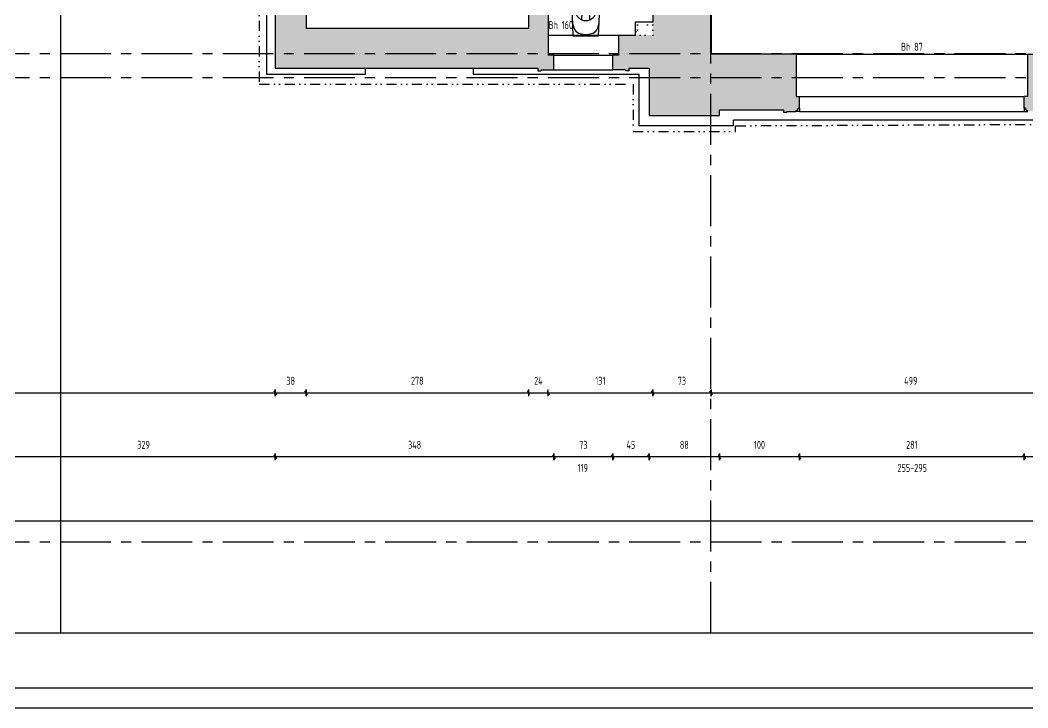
# Model space of a CAD drawing. Header units: centimetres. Extents: x -147 to 196535, y -264 to 83836.
# Drawn here: x 58651 to 83832, y -264 to 16918 of the extents above; entities that cross this region are included whole.
import ezdxf
from ezdxf.enums import TextEntityAlignment as Align

# ---------------------------------------------------------------- set-up
doc = ezdxf.new("R2010")
doc.units = ezdxf.units.CM
doc.header["$LTSCALE"] = 20
doc.header["$PDMODE"] = 2
for name, pattern in [('GETRENNT', [31.75, 12.7, -6.35, 0, -6.35, 0, -6.35]), ('MITTE', [50.8, 31.75, -6.35, 6.35, -6.35]), ('PUNKT', [6.35, 0, -6.35])]:
    doc.linetypes.add(name, pattern=pattern)
for name, color, linetype in [('Bemassung', 134, 'Continuous'), ('VBW.Abgelotet', 6, 'GETRENNT'), ('VBW.Achsen', 244, 'MITTE'), ('VBW.Ansicht', 3, 'Continuous'), ('VBW.HoeheRelativ', 2, 'Continuous'), ('VBW.LAYOUT', 3, 'Continuous'), ('VBW.Sanitaer', 4, 'Continuous'), ('VBW.Schnitt', 7, 'Continuous'), ('VBW.SchnittTrockenbau', 42, 'Continuous'), ('VBW.Schraffur', 9, 'Continuous'), ('VBW.Verlauf', 2, 'PUNKT')]:
    doc.layers.add(name, color=color, linetype=linetype)
doc.styles.add('VBWText', font='isocp.shx', dxfattribs={"width": 0.8})
doc.dimstyles.new('M50BR', dxfattribs={"dimtxt": 10, "dimasz": 0.5, "dimexe": 2, "dimexo": 0, "dimgap": 10, "dimtad": 4, "dimdec": 0, "dimdsep": 46, "dimtxsty": 'VBWText', "dimblk": 'BemVBW', "dimcen": 2, "dimse1": 1, "dimse2": 1, "dimclrd": 134, "dimclre": 40, "dimclrt": 134, "dimadec": 0, "dimazin": 0, "dimtfac": 1.428571, "dimtdec": 0, "dimtix": 1, "dimtmove": 2, "dimatfit": 3, "dimldrblk": 'NONE', "dimfxl": 1, "dimtvp": 1.428571, "dimtolj": 1, "dimarcsym": 0})

# ---------------------------------------------------------------- blocks, each defined once
blk = doc.blocks.new('Toilette')
for p, q in [((5.1, 17.5), (-30, 16)), ((-30, 16), (-30, -16)), ((5.3, 13.5), (1.9, 13.4)), ((-10, 5), (-5.6, 5)), ((-10, -5), (-5.6, -5)), ((-30, -16), (5.1, -17.5)), ((1.9, -13.4), (5.3, -13.5))]:
    blk.add_line(p, q)
for centre, radius, start, end in [((-17, 4.7), 10.6, 121.2231, 167.0871), ((-11.6, -4.2), 20.9, 89.852, 121.2227), ((2.4, 0), 13.4, 92.3533, 267.6466), ((6.3, -11.3), 28.8, 48.9445, 92.354), ((6.3, -11.3), 24.8, 48.9445, 92.354), ((-1.3, -0.1), 27, 164.6634, 195.0176), ((-5.6, 0), 5, 270, 90), ((16.2, 0), 9.84, 311.0552, 48.9448), ((16.2, 0), 13.8, 311.0553, 48.9447), ((-17, -4.7), 10.6, 192.9135, 238.7065), ((6.3, 11.3), 28.8, 267.646, 311.0555), ((6.3, 11.3), 24.8, 267.646, 311.0555), ((-11.7, 4), 20.8, 238.707, 270.2997)]:
    blk.add_arc(centre, radius, start, end)
blk = doc.blocks.new('BemVBW')
at = {"layer": 'Bemassung'}
for p, q in [((2.8, -4.9), (-2.8, 4.9)), ((-1.1, 0), (1.1, 0))]:
    blk.add_line(p, q, dxfattribs=at)
at = {"layer": 'Bemassung', "color": 4}
blk.add_line((0, 8.5), (0, -8.5), dxfattribs=at)
blk = doc.blocks.new('*D381')
at = {"layer": 'Bemassung', "color": 134, "lineweight": -2, "transparency": 16777216}
blk.add_line((65037, 7607), (65784, 7607), dxfattribs=at)
at = {"layer": 'Defpoints', "color": 0, "transparency": 16777216}
for p in [(65794, 16713), (65027, 15715), (65794, 7607)]:
    blk.add_point(p, dxfattribs=at)
at = {"layer": 'Bemassung', "color": 134, "lineweight": -2, "transparency": 16777216, "xscale": 9.999999971459891, "yscale": 9.999999971459891, "zscale": 9.999999971459891, "rotation": 180}
blk.add_blockref('BemVBW', (65027, 7607), dxfattribs=at)
at = {"layer": 'Bemassung', "color": 134, "lineweight": -2, "transparency": 16777216, "xscale": 9.999999971459891, "yscale": 9.999999971459891, "zscale": 9.999999971459891}
blk.add_blockref('BemVBW', (65794, 7607), dxfattribs=at)
at = {"layer": 'Bemassung', "color": 134, "transparency": 16777216, "insert": (65410, 7907), "char_height": 200, "attachment_point": 5, "style": 'VBWText'}
blk.add_mtext('\\A1;38', dxfattribs=at)
blk = doc.blocks.new('_None')
blk = doc.blocks.new('*D385')
at = {"layer": 'Bemassung', "color": 134, "lineweight": -2, "transparency": 16777216}
blk.add_line((50737, 4407), (143539, 4407), dxfattribs=at)
at = {"layer": 'Defpoints', "color": 0, "transparency": 16777216}
for p in [(50727, 23595), (143549, 23617), (143549, 4407)]:
    blk.add_point(p, dxfattribs=at)
at = {"layer": 'Bemassung', "color": 134, "lineweight": -2, "transparency": 16777216, "xscale": 9.999999971459891, "yscale": 9.999999971459891, "zscale": 9.999999971459891, "rotation": 180}
blk.add_blockref('BemVBW', (50727, 4407), dxfattribs=at)
at = {"layer": 'Bemassung', "color": 134, "lineweight": -2, "transparency": 16777216, "xscale": 9.999999971459891, "yscale": 9.999999971459891, "zscale": 9.999999971459891}
blk.add_blockref('BemVBW', (143549, 4407), dxfattribs=at)
at = {"layer": 'Bemassung', "color": 134, "transparency": 16777216, "insert": (97138, 4707), "char_height": 200, "attachment_point": 5, "style": 'VBWText'}
blk.add_mtext('\\A1;4641', dxfattribs=at)
blk = doc.blocks.new('*D401')
at = {"layer": 'Bemassung', "color": 134, "lineweight": -2, "transparency": 16777216}
blk.add_line((75927, 7607), (85887, 7607), dxfattribs=at)
at = {"layer": 'Defpoints', "color": 0, "transparency": 16777216}
for p in [(75917, 16066), (85897, 16066), (85897, 7607)]:
    blk.add_point(p, dxfattribs=at)
at = {"layer": 'Bemassung', "color": 134, "lineweight": -2, "transparency": 16777216, "xscale": 9.999999971459891, "yscale": 9.999999971459891, "zscale": 9.999999971459891, "rotation": 180}
blk.add_blockref('BemVBW', (75917, 7607), dxfattribs=at)
at = {"layer": 'Bemassung', "color": 134, "lineweight": -2, "transparency": 16777216, "xscale": 9.999999971459891, "yscale": 9.999999971459891, "zscale": 9.999999971459891}
blk.add_blockref('BemVBW', (85897, 7607), dxfattribs=at)
at = {"layer": 'Bemassung', "color": 134, "transparency": 16777216, "insert": (80907, 7907), "char_height": 200, "attachment_point": 5, "style": 'VBWText'}
blk.add_mtext('\\A1;499', dxfattribs=at)
blk = doc.blocks.new('*D402')
at = {"layer": 'Bemassung', "color": 134, "lineweight": -2, "transparency": 16777216}
blk.add_line((50737, 7607), (65017, 7607), dxfattribs=at)
at = {"layer": 'Defpoints', "color": 0, "transparency": 16777216}
for p in [(50727, 23595), (65027, 15715), (65027, 7607)]:
    blk.add_point(p, dxfattribs=at)
at = {"layer": 'Bemassung', "color": 134, "lineweight": -2, "transparency": 16777216, "xscale": 9.999999971459891, "yscale": 9.999999971459891, "zscale": 9.999999971459891, "rotation": 180}
blk.add_blockref('BemVBW', (50727, 7607), dxfattribs=at)
at = {"layer": 'Bemassung', "color": 134, "lineweight": -2, "transparency": 16777216, "xscale": 9.999999971459891, "yscale": 9.999999971459891, "zscale": 9.999999971459891}
blk.add_blockref('BemVBW', (65027, 7607), dxfattribs=at)
at = {"layer": 'Bemassung', "color": 134, "transparency": 16777216, "insert": (57877, 7907), "char_height": 200, "attachment_point": 5, "style": 'VBWText'}
blk.add_mtext('\\A1;715', dxfattribs=at)
blk = doc.blocks.new('*D403')
at = {"layer": 'Bemassung', "color": 134, "lineweight": -2, "transparency": 16777216}
for p, q in [((71344, 7607), (71334, 7607)), ((71354, 7607), (71844, 7607)), ((71854, 7607), (71864, 7607))]:
    blk.add_line(p, q, dxfattribs=at)
at = {"layer": 'Defpoints', "color": 0, "transparency": 16777216}
for p in [(71354, 16713), (71844, 16543), (71844, 7607)]:
    blk.add_point(p, dxfattribs=at)
at = {"layer": 'Bemassung', "color": 134, "lineweight": -2, "transparency": 16777216, "xscale": 9.999999971459891, "yscale": 9.999999971459891, "zscale": 9.999999971459891}
blk.add_blockref('BemVBW', (71354, 7607), dxfattribs=at)
at = {"layer": 'Bemassung', "color": 134, "lineweight": -2, "transparency": 16777216, "xscale": 9.999999971459891, "yscale": 9.999999971459891, "zscale": 9.999999971459891, "rotation": 180}
blk.add_blockref('BemVBW', (71844, 7607), dxfattribs=at)
at = {"layer": 'Bemassung', "color": 134, "transparency": 16777216, "insert": (71599, 7907), "char_height": 200, "attachment_point": 5, "style": 'VBWText'}
blk.add_mtext('\\A1;24', dxfattribs=at)
blk = doc.blocks.new('*D404')
at = {"layer": 'Bemassung', "color": 134, "lineweight": -2, "transparency": 16777216}
blk.add_line((65804, 7607), (71344, 7607), dxfattribs=at)
at = {"layer": 'Defpoints', "color": 0, "transparency": 16777216}
for p in [(65794, 16713), (71354, 16713), (71354, 7607)]:
    blk.add_point(p, dxfattribs=at)
at = {"layer": 'Bemassung', "color": 134, "lineweight": -2, "transparency": 16777216, "xscale": 9.999999971459891, "yscale": 9.999999971459891, "zscale": 9.999999971459891, "rotation": 180}
blk.add_blockref('BemVBW', (65794, 7607), dxfattribs=at)
at = {"layer": 'Bemassung', "color": 134, "lineweight": -2, "transparency": 16777216, "xscale": 9.999999971459891, "yscale": 9.999999971459891, "zscale": 9.999999971459891}
blk.add_blockref('BemVBW', (71354, 7607), dxfattribs=at)
at = {"layer": 'Bemassung', "color": 134, "transparency": 16777216, "insert": (68574, 7907), "char_height": 200, "attachment_point": 5, "style": 'VBWText'}
blk.add_mtext('\\A1;278', dxfattribs=at)
blk = doc.blocks.new('*D406')
at = {"layer": 'Bemassung', "color": 134, "lineweight": -2, "transparency": 16777216}
blk.add_line((71854, 7607), (74447, 7607), dxfattribs=at)
at = {"layer": 'Defpoints', "color": 0, "transparency": 16777216}
for p in [(74457, 16863), (71844, 16543), (74457, 7607)]:
    blk.add_point(p, dxfattribs=at)
at = {"layer": 'Bemassung', "color": 134, "lineweight": -2, "transparency": 16777216, "xscale": 9.999999971459891, "yscale": 9.999999971459891, "zscale": 9.999999971459891, "rotation": 180}
blk.add_blockref('BemVBW', (71844, 7607), dxfattribs=at)
at = {"layer": 'Bemassung', "color": 134, "lineweight": -2, "transparency": 16777216, "xscale": 9.999999971459891, "yscale": 9.999999971459891, "zscale": 9.999999971459891}
blk.add_blockref('BemVBW', (74457, 7607), dxfattribs=at)
at = {"layer": 'Bemassung', "color": 134, "transparency": 16777216, "insert": (73150, 7907), "char_height": 200, "attachment_point": 5, "style": 'VBWText'}
blk.add_mtext('\\A1;131', dxfattribs=at)
blk = doc.blocks.new('*D409')
at = {"layer": 'Bemassung', "color": 134, "lineweight": -2, "transparency": 16777216}
blk.add_line((74467, 7607), (75907, 7607), dxfattribs=at)
at = {"layer": 'Defpoints', "color": 0, "transparency": 16777216}
for p in [(74457, 16863), (75917, 16066), (75917, 7607)]:
    blk.add_point(p, dxfattribs=at)
at = {"layer": 'Bemassung', "color": 134, "lineweight": -2, "transparency": 16777216, "xscale": 9.999999971459891, "yscale": 9.999999971459891, "zscale": 9.999999971459891, "rotation": 180}
blk.add_blockref('BemVBW', (74457, 7607), dxfattribs=at)
at = {"layer": 'Bemassung', "color": 134, "lineweight": -2, "transparency": 16777216, "xscale": 9.999999971459891, "yscale": 9.999999971459891, "zscale": 9.999999971459891}
blk.add_blockref('BemVBW', (75917, 7607), dxfattribs=at)
at = {"layer": 'Bemassung', "color": 134, "transparency": 16777216, "insert": (75187, 7907), "char_height": 200, "attachment_point": 5, "style": 'VBWText'}
blk.add_mtext('\\A1;73', dxfattribs=at)
blk = doc.blocks.new('*D426')
at = {"layer": 'Bemassung', "color": 134, "lineweight": -2, "transparency": 16777216}
blk.add_line((78115, 6007), (76137, 6007), dxfattribs=at)
at = {"layer": 'Defpoints', "color": 0, "transparency": 16777216}
for p in [(78125, 15006), (76127, 14535), (76127, 6007)]:
    blk.add_point(p, dxfattribs=at)
at = {"layer": 'Bemassung', "color": 134, "lineweight": -2, "transparency": 16777216, "xscale": 9.999999971459891, "yscale": 9.999999971459891, "zscale": 9.999999971459891, "rotation": 180}
blk.add_blockref('BemVBW', (76127, 6007), dxfattribs=at)
at = {"layer": 'Bemassung', "color": 134, "lineweight": -2, "transparency": 16777216, "xscale": 9.999999971459891, "yscale": 9.999999971459891, "zscale": 9.999999971459891}
blk.add_blockref('BemVBW', (78125, 6007), dxfattribs=at)
at = {"layer": 'Bemassung', "color": 134, "transparency": 16777216, "insert": (77126, 6307), "char_height": 200, "attachment_point": 5, "style": 'VBWText'}
blk.add_mtext('\\A1;100', dxfattribs=at)
blk = doc.blocks.new('*D433')
at = {"layer": 'Bemassung', "color": 134, "lineweight": -2, "transparency": 16777216}
blk.add_line((88750, 6007), (83752, 6007), dxfattribs=at)
at = {"layer": 'Defpoints', "color": 0, "transparency": 16777216}
for p in [(83742, 15006), (88760, 14694), (83742, 6007)]:
    blk.add_point(p, dxfattribs=at)
at = {"layer": 'Bemassung', "color": 134, "lineweight": -2, "transparency": 16777216, "xscale": 9.999999971459891, "yscale": 9.999999971459891, "zscale": 9.999999971459891, "rotation": 180}
blk.add_blockref('BemVBW', (83742, 6007), dxfattribs=at)
at = {"layer": 'Bemassung', "color": 134, "lineweight": -2, "transparency": 16777216, "xscale": 9.999999971459891, "yscale": 9.999999971459891, "zscale": 9.999999971459891}
blk.add_blockref('BemVBW', (88760, 6007), dxfattribs=at)
at = {"layer": 'Bemassung', "color": 134, "transparency": 16777216, "insert": (86251, 6307), "char_height": 200, "attachment_point": 5, "style": 'VBWText'}
blk.add_mtext('\\A1;251', dxfattribs=at)
blk = doc.blocks.new('*D436')
at = {"layer": 'Bemassung', "color": 134, "lineweight": -2, "transparency": 16777216}
blk.add_line((83732, 6007), (78135, 6007), dxfattribs=at)
at = {"layer": 'Defpoints', "color": 0, "transparency": 16777216}
for p in [(78125, 15006), (83742, 15006), (78125, 6007)]:
    blk.add_point(p, dxfattribs=at)
at = {"layer": 'Bemassung', "color": 134, "lineweight": -2, "transparency": 16777216, "xscale": 9.999999971459891, "yscale": 9.999999971459891, "zscale": 9.999999971459891, "rotation": 180}
blk.add_blockref('BemVBW', (78125, 6007), dxfattribs=at)
at = {"layer": 'Bemassung', "color": 134, "lineweight": -2, "transparency": 16777216, "xscale": 9.999999971459891, "yscale": 9.999999971459891, "zscale": 9.999999971459891}
blk.add_blockref('BemVBW', (83742, 6007), dxfattribs=at)
at = {"layer": 'Bemassung', "color": 134, "transparency": 16777216, "insert": (80933, 6307), "char_height": 200, "attachment_point": 5, "style": 'VBWText'}
blk.add_mtext('\\A1;281', dxfattribs=at)
blk = doc.blocks.new('*D437')
at = {"layer": 'Bemassung', "color": 134, "lineweight": -2, "transparency": 16777216}
blk.add_line((74357, 6007), (73468, 6007), dxfattribs=at)
at = {"layer": 'Defpoints', "color": 0, "transparency": 16777216}
for p in [(73458, 15675), (74367, 14535), (73458, 6007)]:
    blk.add_point(p, dxfattribs=at)
at = {"layer": 'Bemassung', "color": 134, "lineweight": -2, "transparency": 16777216, "xscale": 9.999999971459891, "yscale": 9.999999971459891, "zscale": 9.999999971459891, "rotation": 180}
blk.add_blockref('BemVBW', (73458, 6007), dxfattribs=at)
at = {"layer": 'Bemassung', "color": 134, "lineweight": -2, "transparency": 16777216, "xscale": 9.999999971459891, "yscale": 9.999999971459891, "zscale": 9.999999971459891}
blk.add_blockref('BemVBW', (74367, 6007), dxfattribs=at)
at = {"layer": 'Bemassung', "color": 134, "transparency": 16777216, "insert": (73912, 6307), "char_height": 200, "attachment_point": 5, "style": 'VBWText'}
blk.add_mtext('\\A1;45', dxfattribs=at)
blk = doc.blocks.new('*D440')
at = {"layer": 'Bemassung', "color": 134, "lineweight": -2, "transparency": 16777216}
blk.add_line((76117, 6007), (74377, 6007), dxfattribs=at)
at = {"layer": 'Defpoints', "color": 0, "transparency": 16777216}
for p in [(74367, 14535), (76127, 14535), (74367, 6007)]:
    blk.add_point(p, dxfattribs=at)
at = {"layer": 'Bemassung', "color": 134, "lineweight": -2, "transparency": 16777216, "xscale": 9.999999971459891, "yscale": 9.999999971459891, "zscale": 9.999999971459891, "rotation": 180}
blk.add_blockref('BemVBW', (74367, 6007), dxfattribs=at)
at = {"layer": 'Bemassung', "color": 134, "lineweight": -2, "transparency": 16777216, "xscale": 9.999999971459891, "yscale": 9.999999971459891, "zscale": 9.999999971459891}
blk.add_blockref('BemVBW', (76127, 6007), dxfattribs=at)
at = {"layer": 'Bemassung', "color": 134, "transparency": 16777216, "insert": (75247, 6307), "char_height": 200, "attachment_point": 5, "style": 'VBWText'}
blk.add_mtext('\\A1;88', dxfattribs=at)
blk = doc.blocks.new('*D441')
at = {"layer": 'Bemassung', "color": 134, "lineweight": -2, "transparency": 16777216}
blk.add_line((73448, 6007), (72000, 6007), dxfattribs=at)
at = {"layer": 'Defpoints', "color": 0, "transparency": 16777216}
for p in [(71990, 15675), (73458, 15675), (71990, 6007)]:
    blk.add_point(p, dxfattribs=at)
at = {"layer": 'Bemassung', "color": 134, "lineweight": -2, "transparency": 16777216, "xscale": 9.999999971459891, "yscale": 9.999999971459891, "zscale": 9.999999971459891, "rotation": 180}
blk.add_blockref('BemVBW', (71990, 6007), dxfattribs=at)
at = {"layer": 'Bemassung', "color": 134, "lineweight": -2, "transparency": 16777216, "xscale": 9.999999971459891, "yscale": 9.999999971459891, "zscale": 9.999999971459891}
blk.add_blockref('BemVBW', (73458, 6007), dxfattribs=at)
at = {"layer": 'Bemassung', "color": 134, "transparency": 16777216, "insert": (72724, 6307), "char_height": 200, "attachment_point": 5, "style": 'VBWText'}
blk.add_mtext('\\A1;73', dxfattribs=at)
blk = doc.blocks.new('*D442')
at = {"layer": 'Bemassung', "color": 134, "lineweight": -2, "transparency": 16777216}
blk.add_line((71980, 6007), (65037, 6007), dxfattribs=at)
at = {"layer": 'Defpoints', "color": 0, "transparency": 16777216}
for p in [(65027, 15715), (71990, 15675), (65027, 6007)]:
    blk.add_point(p, dxfattribs=at)
at = {"layer": 'Bemassung', "color": 134, "lineweight": -2, "transparency": 16777216, "xscale": 9.999999971459891, "yscale": 9.999999971459891, "zscale": 9.999999971459891, "rotation": 180}
blk.add_blockref('BemVBW', (65027, 6007), dxfattribs=at)
at = {"layer": 'Bemassung', "color": 134, "lineweight": -2, "transparency": 16777216, "xscale": 9.999999971459891, "yscale": 9.999999971459891, "zscale": 9.999999971459891}
blk.add_blockref('BemVBW', (71990, 6007), dxfattribs=at)
at = {"layer": 'Bemassung', "color": 134, "transparency": 16777216, "insert": (68508, 6307), "char_height": 200, "attachment_point": 5, "style": 'VBWText'}
blk.add_mtext('\\A1;348', dxfattribs=at)
blk = doc.blocks.new('*D443')
at = {"layer": 'Bemassung', "color": 134, "lineweight": -2, "transparency": 16777216}
blk.add_line((65017, 6007), (58452, 6007), dxfattribs=at)
at = {"layer": 'Defpoints', "color": 0, "transparency": 16777216}
for p in [(58442, 23839), (65027, 15715), (58442, 6007)]:
    blk.add_point(p, dxfattribs=at)
at = {"layer": 'Bemassung', "color": 134, "lineweight": -2, "transparency": 16777216, "xscale": 9.999999971459891, "yscale": 9.999999971459891, "zscale": 9.999999971459891, "rotation": 180}
blk.add_blockref('BemVBW', (58442, 6007), dxfattribs=at)
at = {"layer": 'Bemassung', "color": 134, "lineweight": -2, "transparency": 16777216, "xscale": 9.999999971459891, "yscale": 9.999999971459891, "zscale": 9.999999971459891}
blk.add_blockref('BemVBW', (65027, 6007), dxfattribs=at)
at = {"layer": 'Bemassung', "color": 134, "transparency": 16777216, "insert": (61734, 6307), "char_height": 200, "attachment_point": 5, "style": 'VBWText'}
blk.add_mtext('\\A1;329', dxfattribs=at)

msp = doc.modelspace()

# ---------------------------------------------------------------- hatches: boundary and pattern name
at = {"layer": 'VBW.Schraffur'}
h = msp.add_hatch(color=256, dxfattribs=at)
h.dxf.hatch_style = 1
h.paths.add_polyline_path([(66636.6, 25163.4), (63156.6, 25163.4), (63156.6, 25443.4), (62156.6, 25443.4), (62156.6, 25163.4), (58676.6, 25163.4), (58676.6, 23983.1), (58442.3, 23983.1), (58442.3, 23694.8), (58472.3, 23694.8, 0.4142136), (58532.3, 23634.8), (58532.3, 23614.8), (58762.3, 23614.8), (58762.3, 23594.8), (58842.3, 23594.8), (58842.3, 23654.8), (61806.7, 23654.8), (61806.7, 23594.8), (63506.7, 23594.8), (63506.7, 23654.8), (65026.7, 23654.8), (65026.7, 15714.8), (71589.8, 15714.8), (71589.8, 15654.8), (71669.8, 15654.8), (71669.8, 15674.8), (71989.8, 15674.8), (71989.8, 16043.1), (71844, 16043.1), (71844, 18903.4), (72316.6, 18903.4), (72316.6, 19203.4), (71796.6, 19203.4), (71796.6, 23523.4), (72356.6, 23523.4), (72356.6, 23843.4), (72076.6, 23843.4), (72076.6, 25163.4), (70516.6, 25163.4), (70516.6, 23439.8), (69801.6, 23439.8), (69801.6, 22520.2), (71354.2, 22520.2), (71354.2, 16713.2), (65794.2, 16713.2), (65794.2, 22520.2), (67281.6, 22520.2), (67281.6, 23439.8), (66636.6, 23439.8)])
h = msp.add_hatch(color=256, dxfattribs=at)
h.dxf.hatch_style = 1
h.paths.add_polyline_path([(88620.4, 16066.1), (87196.6, 16066.1), (87196.6, 16583.4), (87196.6, 18663.4), (87196.6, 19503.4), (87196.6, 24143.4), (88036.6, 24143.4), (88156.6, 24143.4), (88156.6, 24463.4), (87576.6, 24463.4), (87576.6, 25163.4), (86996.6, 25163.4), (86996.6, 25443.4), (85976.6, 25443.4), (85976.6, 25123.4), (81536.6, 25123.4), (81536.6, 24063.4), (81356.6, 24063.4), (81356.6, 23523.4), (85896.6, 23523.4), (85896.6, 16066.1), (83823.5, 16066.1), (83823.5, 15006.1), (83741.7, 15006.1), (83741.7, 14717.8), (83771.7, 14717.8, 0.4142136), (83831.7, 14657.8), (83831.7, 14637.8), (84061.7, 14637.8), (84061.7, 14617.8), (84141.7, 14617.8), (84141.7, 14677.8), (85686.7, 14677.8), (85686.7, 14534.8), (87466.7, 14534.8), (87466.7, 14727.8), (88429.6, 14732.1), (88429.8, 14672.1), (88509.8, 14672.5), (88509.7, 14692.5), (88760, 14693.6), (88758.4, 15061.9), (88620.4, 15061.9)])
h = msp.add_hatch(color=256, dxfattribs=at)
h.dxf.hatch_style = 1
h.paths.add_polyline_path([(75916.6, 19663.4), (74996.6, 19663.4), (74996.6, 19973.4), (74416.6, 19973.4), (74416.6, 19203.4), (73416.6, 19203.4), (73416.6, 18903.4), (74456.6, 18903.4), (74456.6, 16863.4), (74456.6, 16543.1), (74016.6, 16543.1), (73604, 16543.1), (73604, 16043.1), (73458.2, 16043.1), (73458.2, 15674.8), (73778.2, 15674.8), (73778.2, 15654.8), (73858.2, 15654.8), (73858.2, 15714.8), (74366.7, 15714.8), (74366.7, 14534.8), (76126.7, 14534.8), (76126.7, 14677.8), (77725.2, 14677.8), (77725.2, 14617.8), (77805.2, 14617.8), (77805.2, 14637.8), (78035.2, 14637.8), (78035.2, 14657.8, 0.4142136), (78095.2, 14717.8), (78125.2, 14717.8), (78125.2, 15006.1), (78043.5, 15006.1), (78043.5, 16066.1), (75916.6, 16066.1)])
h = msp.add_hatch(dxfattribs=at)
h.set_pattern_fill('DOTS', color=42, scale=4, angle=-151.71788)
h.set_pattern_definition([(360, (-7744151.96, 15768824.58), (63.4999998, 126.9999996), [0, -126.9999996])])
h.paths.add_polyline_path([(74456.6, 16863.4), (74016.6, 16863.4), (74016.6, 16543.1), (74076.6, 16543.1), (74076.6, 16803.4), (74456.6, 16803.4)])

# ---------------------------------------------------------------- linework, layer by layer
at = {"layer": 'Bemassung', "color": 134}
msp.add_line((59659.2, 23644.8), (59659.2, 1612.9), dxfattribs=at)
at = {"layer": 'Defpoints', "color": 10, "linetype": 'Continuous'}
msp.add_lwpolyline([(3926.2, 1612.9), (189606, 1612.9), (189606, 82504.8), (3926.2, 82504.8)], close=True, dxfattribs=at)
at = {"layer": 'VBW.Abgelotet'}
for p, q in [((64626.7, 23254.8), (64626.7, 15314.8)), ((64626.7, 15314.8), (73966.7, 15314.8)), ((73966.7, 15314.8), (73966.7, 14134.8)), ((73966.7, 14134.8), (76526.7, 14134.8)), ((76526.7, 14279.5), (85286.7, 14318.2)), ((76526.7, 14134.8), (76526.7, 14279.5))]:
    msp.add_line(p, q, dxfattribs=at)
at = {"layer": 'VBW.Achsen', "ltscale": 2}
for p, q in [((75912.1, 1612.9), (75912.1, 55784.5)), ((140165.9, 16074.8), (53672.7, 16074.8)), ((140165.9, 15474.8), (53672.7, 15474.8)), ((140165.9, 3874.8), (53672.7, 3874.8))]:
    msp.add_line(p, q, dxfattribs=at)
at = {"layer": 'VBW.Ansicht'}
for p, q in [((64818.7, 15558.2), (64818.7, 23378.2)), ((71844, 16543.1), (73604, 16543.1)), ((71989.8, 16043.1), (73458.2, 16043.1)), ((78043.5, 16066.1), (83823.5, 16066.1)), ((67268.8, 15714.8), (67268.8, 15558.2)), ((69971.2, 15714.8), (69971.2, 15558.2)), ((71989.8, 15674.8), (73458.2, 15674.8)), ((67268.8, 15558.2), (64818.7, 15558.2)), ((74118.7, 15558.2), (69971.2, 15558.2)), ((74118.7, 14278.2), (74118.7, 15558.2)), ((78125.2, 15006.1), (83741.7, 15006.1)), ((78125.2, 14637.8), (78035.2, 14637.8)), ((78125.2, 14717.8), (78125.2, 14637.8)), ((78125.2, 14637.8), (83741.7, 14637.8)), ((83741.7, 14717.8), (83741.7, 14637.8)), ((83741.7, 14637.8), (83831.7, 14637.8)), ((85378.7, 14418.2), (76478.7, 14418.2)), ((76478.7, 14278.2), (76478.7, 14418.2)), ((76478.7, 14278.2), (74118.7, 14278.2))]:
    msp.add_line(p, q, dxfattribs=at)
at = {"layer": 'VBW.LAYOUT'}
msp.add_line((2353.1, 235.9), (196035.4, 235.9), dxfattribs=at)
at = {"layer": 'VBW.LAYOUT', "color": 4}
msp.add_line((-146.9, -264.1), (196535.4, -264.1), dxfattribs=at)
at = {"layer": 'VBW.Schnitt'}
for p, q in [((65026.7, 23654.8), (65026.7, 15714.8)), ((65794.2, 22520.2), (65794.2, 16713.2)), ((71354.2, 22520.2), (71354.2, 16713.2)), ((75916.6, 19663.4), (75916.6, 16066.1)), ((71844, 18903.4), (71844, 16043.1)), ((74456.6, 18903.4), (74456.6, 16863.4)), ((71354.2, 16713.2), (65794.2, 16713.2)), ((73604, 16543.1), (74016.6, 16543.1)), ((73604, 16543.1), (73604, 16043.1)), ((71989.8, 16043.1), (71844, 16043.1)), ((71989.8, 15674.8), (71989.8, 16043.1)), ((73458.2, 15674.8), (73458.2, 16043.1)), ((73604, 16043.1), (73458.2, 16043.1)), ((78043.5, 16066.1), (75916.6, 16066.1)), ((78043.5, 16066.1), (78043.5, 15006.1)), ((83823.5, 16066.1), (85896.6, 16066.1)), ((83823.5, 16066.1), (83823.5, 15006.1)), ((65026.7, 15714.8), (71589.8, 15714.8)), ((71589.8, 15714.8), (71589.8, 15654.8)), ((71589.8, 15654.8), (71669.8, 15654.8)), ((71669.8, 15674.8), (71989.8, 15674.8)), ((71669.8, 15674.8), (71669.8, 15654.8)), ((73778.2, 15674.8), (73458.2, 15674.8)), ((73778.2, 15674.8), (73778.2, 15654.8)), ((73858.2, 15654.8), (73778.2, 15654.8)), ((73858.2, 15714.8), (74366.7, 15714.8)), ((73858.2, 15714.8), (73858.2, 15654.8)), ((74366.7, 15714.8), (74366.7, 14534.8)), ((78043.5, 15006.1), (78125.2, 15006.1)), ((78125.2, 14717.8), (78125.2, 15006.1)), ((83741.7, 14717.8), (83741.7, 15006.1)), ((83823.5, 15006.1), (83741.7, 15006.1)), ((76126.7, 14534.8), (76126.7, 14677.8)), ((76126.7, 14677.8), (77725.2, 14677.8)), ((77725.2, 14677.8), (77725.2, 14617.8)), ((77725.2, 14617.8), (77805.2, 14617.8)), ((77805.2, 14637.8), (78035.2, 14637.8)), ((77805.2, 14637.8), (77805.2, 14617.8)), ((78035.2, 14657.8), (78035.2, 14637.8)), ((78095.2, 14717.8), (78125.2, 14717.8)), ((83771.7, 14717.8), (83741.7, 14717.8)), ((74366.7, 14534.8), (76126.7, 14534.8))]:
    msp.add_line(p, q, dxfattribs=at)
for centre, start, end in [((78035.2, 14717.8), 270, 360), ((83831.7, 14717.8), 180, 270)]:
    msp.add_arc(centre, 60, start, end, dxfattribs=at)
at = {"layer": 'VBW.SchnittTrockenbau'}
for p, q in [((74456.6, 16863.4), (74016.6, 16863.4)), ((74016.6, 16863.4), (74016.6, 16543.1))]:
    msp.add_line(p, q, dxfattribs=at)
at = {"layer": 'VBW.Verlauf'}
for p, q in [((74456.6, 16803.4), (74076.6, 16803.4)), ((74076.6, 16803.4), (74076.6, 16543.1)), ((74456.6, 16543.1), (74456.6, 16863.4)), ((74016.6, 16543.1), (74456.6, 16543.1))]:
    msp.add_line(p, q, dxfattribs=at)

# ---------------------------------------------------------------- block references
at = {"layer": 'VBW.Sanitaer', "xscale": 19.99999994291978, "yscale": 19.99999994291978, "zscale": 19.99999994291978, "rotation": 89.99999999998582}
msp.add_blockref('Toilette', (72785.1, 17127.9), dxfattribs=at)

# ---------------------------------------------------------------- texts
at = {"layer": 'Bemassung', "style": 'VBWText', "width": 0.8}
for s, p in [('119', (72580.2, 5630.6)), ('255-295', (80575.6, 5630.6))]:
    msp.add_text(s, height=200, rotation=0, dxfattribs=at).set_placement(p)
at = {"layer": 'VBW.HoeheRelativ', "style": 'VBWText', "width": 0.8}
for s, p in [('Bh 160', (72160.3, 16794.6)), ('Bh 87', (80933.5, 16251.8))]:
    msp.add_text(s, height=200, dxfattribs=at).set_placement(p, align=Align.MIDDLE_CENTER)

# ---------------------------------------------------------------- dimensions: what is measured, and where the dimension line sits
at = {"layer": 'Bemassung'}
for base, p1, p2, picture, middle in [((58442.3, 6007.1), (65026.7, 15714.8), (58442.3, 23839), '*D443', (61734.5, 6307.1)), ((143549.2, 4407.1), (50726.7, 23594.8), (143549.2, 23617.3), '*D385', (97138, 4707.1)), ((65026.7, 7607.1), (50726.7, 23594.8), (65026.7, 15714.8), '*D402', (57876.7, 7907.1)), ((65794.2, 7607.1), (65026.7, 15714.8), (65794.2, 16713.2), '*D381', (65410.4, 7907.1)), ((71354.2, 7607.1), (65794.2, 16713.2), (71354.2, 16713.2), '*D404', (68574.2, 7907.1)), ((71844, 7607.1), (71354.2, 16713.2), (71844, 16543.1), '*D403', (71599.1, 7907.1)), ((74456.6, 7607.1), (71844, 16543.1), (74456.6, 16863.4), '*D406', (73150.3, 7907.1)), ((75916.6, 7607.1), (74456.6, 16863.4), (75916.6, 16066.1), '*D409', (75186.6, 7907.1)), ((85896.6, 7607.1), (75916.6, 16066.1), (85896.6, 16066.1), '*D401', (80906.6, 7907.1)), ((65026.7, 6007.1), (71989.8, 15674.8), (65026.7, 15714.8), '*D442', (68508.3, 6307.1)), ((71989.8, 6007.1), (73458.2, 15674.8), (71989.8, 15674.8), '*D441', (72724, 6307.1)), ((73458.2, 6007.1), (74366.7, 14534.8), (73458.2, 15674.8), '*D437', (73912.4, 6307.1)), ((76126.7, 6007.1), (78125.2, 15006.1), (76126.7, 14534.8), '*D426', (77126, 6307.1)), ((78125.2, 6007.1), (83741.7, 15006.1), (78125.2, 15006.1), '*D436', (80933.5, 6307.1)), ((83741.7, 6007.1), (88760, 14693.6), (83741.7, 15006.1), '*D433', (86250.9, 6307.1)), ((74366.7, 6007.1), (76126.7, 14534.8), (74366.7, 14534.8), '*D440', (75246.7, 6307.1))]:
    dim = msp.add_linear_dim(base=base, p1=p1, p2=p2, dimstyle='M50BR', override={"dimscale": 20, "dimlfac": 0.05}, dxfattribs=at)
    dim.commit()
    dim.dimension.update_dxf_attribs({"geometry": picture, "text_midpoint": middle})

doc.saveas('drawing.dxf')
